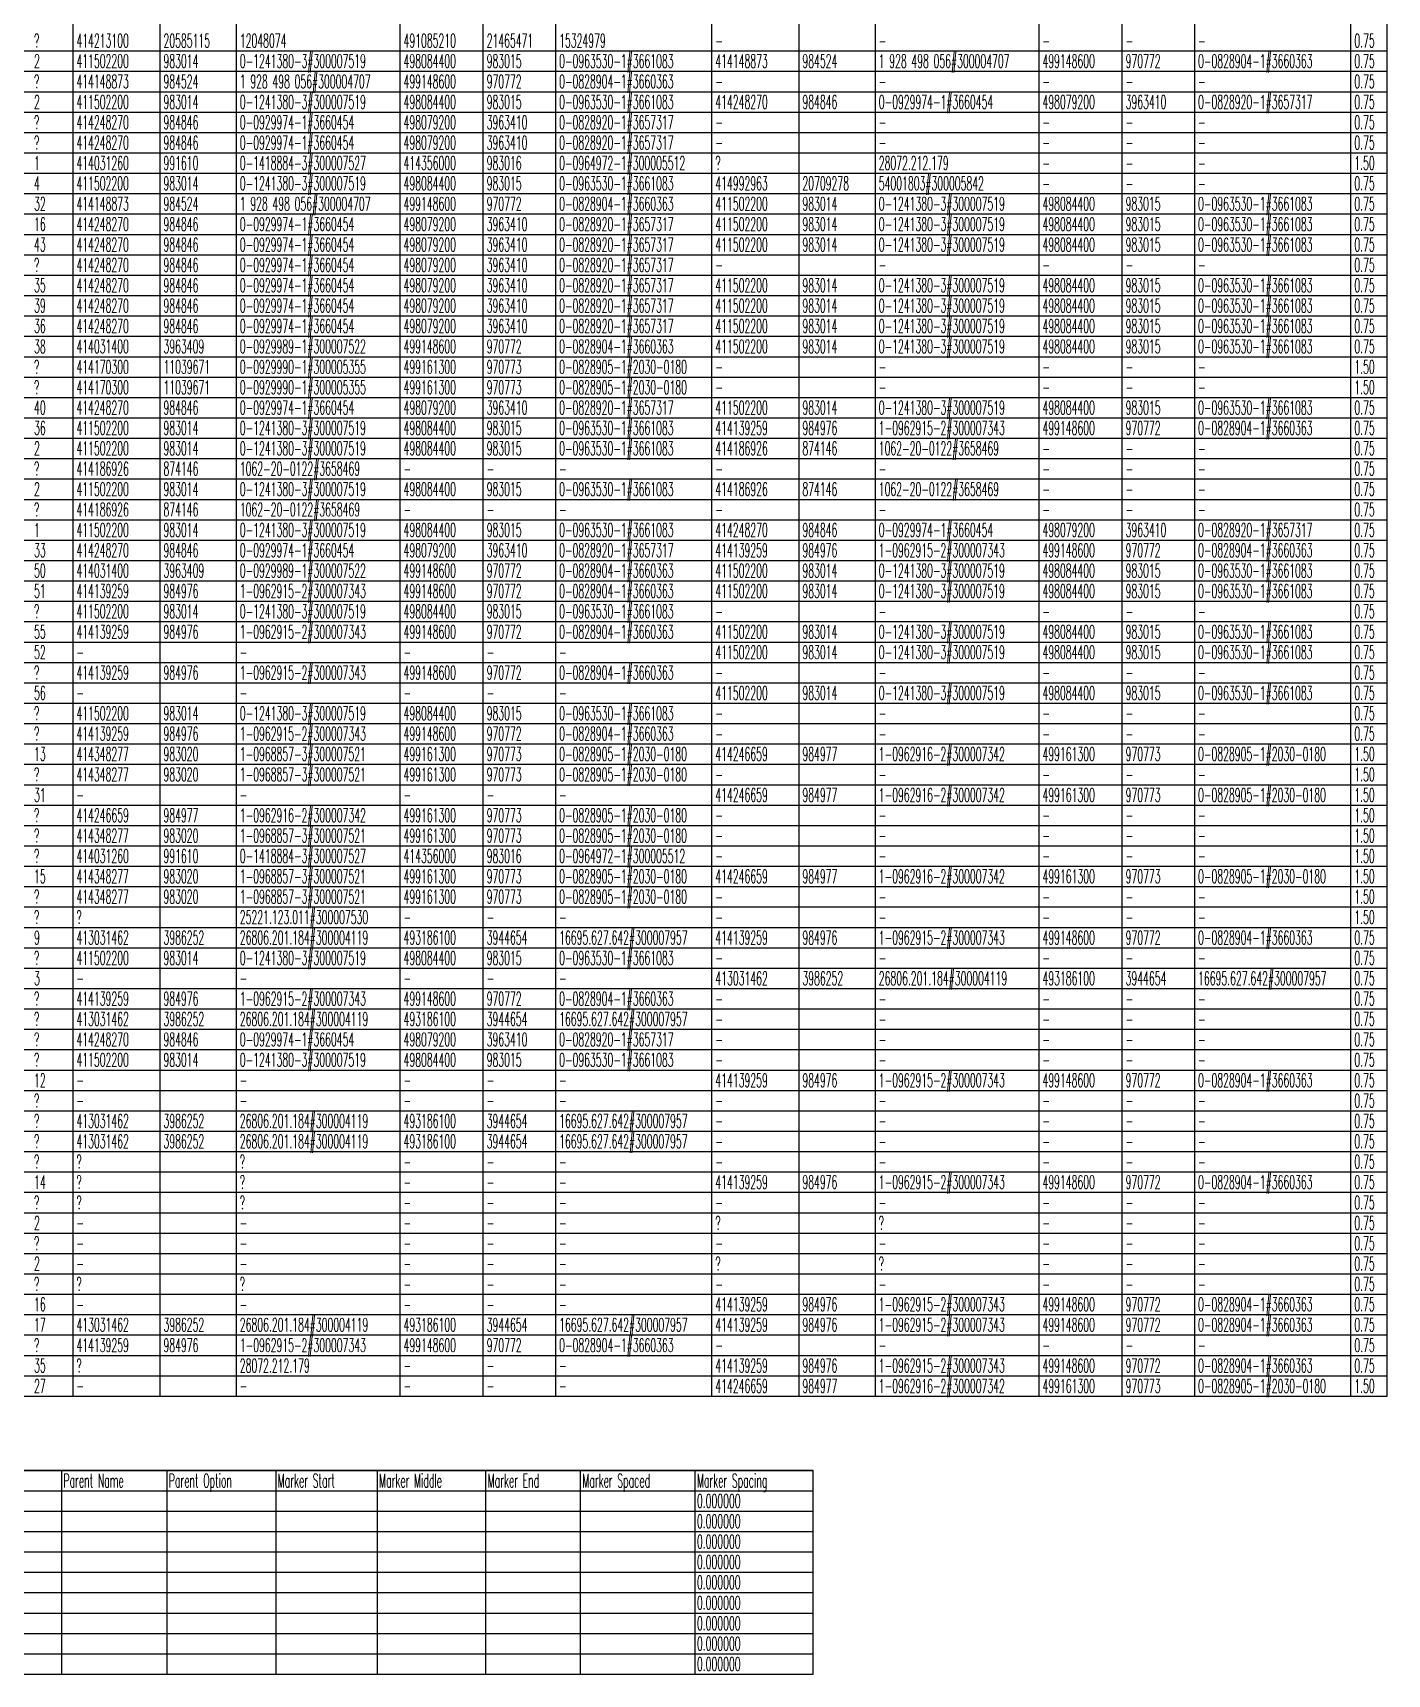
# Model space of a CAD drawing. Header units: millimetres. Extents: x -78 to 6757, y -2226 to 2184.
# Drawn here: x 3854 to 4652, y -2 to 965 of the extents above; entities that cross this region are included whole.
import ezdxf

# ---------------------------------------------------------------- set-up
doc = ezdxf.new("R2010")
doc.units = ezdxf.units.MM
doc.styles.add('HS-TABLE-MULTICORE', font='ROMANS.SHX', dxfattribs={"width": 0.5, "height": 8})
doc.styles.add('HS-TABLE-WIRE', font='ROMANS.SHX', dxfattribs={"width": 0.5, "height": 8})

msp = doc.modelspace()

# ---------------------------------------------------------------- linework, layer by layer
at = {"color": 7, "linetype": 'Continuous'}
for points in [[(3878.15, 161.99), (3878.15, 2021.99)], [(3929.39, 161.99), (3929.39, 2021.99)], [(3974.34, 161.99), (3974.34, 2021.99)], [(4070.73, 161.99), (4070.73, 2021.99)], [(4119.68, 161.99), (4119.68, 2021.99)], [(4162.34, 161.99), (4162.34, 2021.99)], [(4254.34, 161.99), (4254.34, 2021.99)], [(4305.58, 161.99), (4305.58, 2021.99)], [(4350.54, 161.99), (4350.54, 2021.99)], [(4446.92, 161.99), (4446.92, 2021.99)], [(4495.87, 161.99), (4495.87, 2021.99)], [(4538.54, 161.99), (4538.54, 2021.99)], [(4630.54, 161.99), (4630.54, 2021.99)], [(4651.87, 161.99), (4651.87, 2021.99)], [(3091.11, 953.99), (4651.87, 953.99)], [(3091.11, 941.99), (4651.87, 941.99)], [(3091.11, 929.99), (4651.87, 929.99)], [(3091.11, 917.99), (4651.87, 917.99)], [(3091.11, 905.99), (4651.87, 905.99)], [(3091.11, 893.99), (4651.87, 893.99)], [(3091.11, 881.99), (4651.87, 881.99)], [(3091.11, 869.99), (4651.87, 869.99)], [(3091.11, 857.99), (4651.87, 857.99)], [(3091.11, 845.99), (4651.87, 845.99)], [(3091.11, 833.99), (4651.87, 833.99)], [(3091.11, 821.99), (4651.87, 821.99)], [(3091.11, 809.99), (4651.87, 809.99)], [(3091.11, 797.99), (4651.87, 797.99)], [(3091.11, 785.99), (4651.87, 785.99)], [(3091.11, 773.99), (4651.87, 773.99)], [(3091.11, 761.99), (4651.87, 761.99)], [(3091.11, 749.99), (4651.87, 749.99)], [(3091.11, 737.99), (4651.87, 737.99)], [(3091.11, 725.99), (4651.87, 725.99)], [(3091.11, 713.99), (4651.87, 713.99)], [(3091.11, 701.99), (4651.87, 701.99)], [(3091.11, 689.99), (4651.87, 689.99)], [(3091.11, 677.99), (4651.87, 677.99)], [(3091.11, 665.99), (4651.87, 665.99)], [(3091.11, 653.99), (4651.87, 653.99)], [(3091.11, 641.99), (4651.87, 641.99)], [(3091.11, 629.99), (4651.87, 629.99)], [(3091.11, 617.99), (4651.87, 617.99)], [(3091.11, 605.99), (4651.87, 605.99)], [(3091.11, 593.99), (4651.87, 593.99)], [(3091.11, 581.99), (4651.87, 581.99)], [(3091.11, 569.99), (4651.87, 569.99)], [(3091.11, 557.99), (4651.87, 557.99)], [(3091.11, 545.99), (4651.87, 545.99)], [(3091.11, 533.99), (4651.87, 533.99)], [(3091.11, 521.99), (4651.87, 521.99)], [(3091.11, 509.99), (4651.87, 509.99)], [(3091.11, 497.99), (4651.87, 497.99)], [(3091.11, 485.99), (4651.87, 485.99)], [(3091.11, 473.99), (4651.87, 473.99)], [(3091.11, 461.99), (4651.87, 461.99)], [(3091.11, 449.99), (4651.87, 449.99)], [(3091.11, 437.99), (4651.87, 437.99)], [(3091.11, 425.99), (4651.87, 425.99)], [(3091.11, 413.99), (4651.87, 413.99)], [(3091.11, 401.99), (4651.87, 401.99)], [(3091.11, 389.99), (4651.87, 389.99)], [(3091.11, 377.99), (4651.87, 377.99)], [(3091.11, 365.99), (4651.87, 365.99)], [(3091.11, 353.99), (4651.87, 353.99)], [(3091.11, 341.99), (4651.87, 341.99)], [(3091.11, 329.99), (4651.87, 329.99)], [(3091.11, 317.99), (4651.87, 317.99)], [(3091.11, 305.99), (4651.87, 305.99)], [(3091.11, 293.99), (4651.87, 293.99)], [(3091.11, 281.99), (4651.87, 281.99)], [(3091.11, 269.99), (4651.87, 269.99)], [(3091.11, 257.99), (4651.87, 257.99)], [(3091.11, 245.99), (4651.87, 245.99)], [(3091.11, 233.99), (4651.87, 233.99)], [(3091.11, 221.99), (4651.87, 221.99)], [(3091.11, 209.99), (4651.87, 209.99)], [(3091.11, 197.99), (4651.87, 197.99)], [(3091.11, 185.99), (4651.87, 185.99)], [(3091.11, 173.99), (4651.87, 173.99)], [(3091.11, 161.99), (4651.87, 161.99)], [(3134.41, -1.7), (4313.82, -1.7), (4313.82, 118.3), (3134.41, 118.3), (3134.41, -1.7)], [(3134.41, 118.3), (4313.82, 118.3)], [(3871.51, -1.7), (3871.51, 118.3)], [(3933.53, -1.7), (3933.53, 118.3)], [(3997.65, -1.7), (3997.65, 118.3)], [(4057.36, -1.7), (4057.36, 118.3)], [(4121.27, -1.7), (4121.27, 118.3)], [(4177, -1.7), (4177, 118.3)], [(4244.47, -1.7), (4244.47, 118.3)], [(4313.82, -1.7), (4313.82, 118.3)], [(3134.41, 106.3), (4313.82, 106.3)], [(3134.41, 94.3), (4313.82, 94.3)], [(3134.41, 82.3), (4313.82, 82.3)], [(3134.41, 70.3), (4313.82, 70.3)], [(3134.41, 58.3), (4313.82, 58.3)], [(3134.41, 46.3), (4313.82, 46.3)], [(3134.41, 34.3), (4313.82, 34.3)], [(3134.41, 22.3), (4313.82, 22.3)], [(3134.41, 10.3), (4313.82, 10.3)], [(3134.41, -1.7), (4313.82, -1.7)]]:
    msp.add_lwpolyline(points, dxfattribs=at)

# ---------------------------------------------------------------- texts
at = {"color": 92, "linetype": 'Continuous', "style": 'HS-TABLE-WIRE', "width": 0.5}
for s, p in [('?', (3855.2, 955.99)), ('414213100', (3880.15, 955.99)), ('20585115', (3931.39, 955.99)), ('12048074', (3976.34, 955.99)), ('491085210', (4072.73, 955.99)), ('21465471', (4121.68, 955.99)), ('15324979', (4164.34, 955.99)), ('-', (4256.34, 955.99)), ('-', (4352.54, 955.99)), ('-', (4448.92, 955.99)), ('-', (4497.87, 955.99)), ('-', (4540.54, 955.99)), ('0.75', (4632.54, 955.99)), ('2', (3855.2, 943.99)), ('411502200', (3880.15, 943.99)), ('983014', (3931.39, 943.99)), ('0-1241380-3#300007519', (3976.34, 943.99)), ('498084400', (4072.73, 943.99)), ('983015', (4121.68, 943.99)), ('0-0963530-1#3661083', (4164.34, 943.99)), ('414148873', (4256.34, 943.99)), ('984524', (4307.58, 943.99)), ('1 928 498 056#300004707', (4352.54, 943.99)), ('499148600', (4448.92, 943.99)), ('970772', (4497.87, 943.99)), ('0-0828904-1#3660363', (4540.54, 943.99)), ('0.75', (4632.54, 943.99)), ('?', (3855.2, 931.99)), ('414148873', (3880.15, 931.99)), ('984524', (3931.39, 931.99)), ('1 928 498 056#300004707', (3976.34, 931.99)), ('499148600', (4072.73, 931.99)), ('970772', (4121.68, 931.99)), ('0-0828904-1#3660363', (4164.34, 931.99)), ('0.75', (4632.54, 931.99)), ('2', (3855.2, 919.99)), ('411502200', (3880.15, 919.99)), ('983014', (3931.39, 919.99)), ('0-1241380-3#300007519', (3976.34, 919.99)), ('498084400', (4072.73, 919.99)), ('983015', (4121.68, 919.99)), ('0-0963530-1#3661083', (4164.34, 919.99)), ('414248270', (4256.34, 919.99)), ('-', (4256.34, 931.99)), ('984846', (4307.58, 919.99)), ('0-0929974-1#3660454', (4352.54, 919.99)), ('-', (4352.54, 931.99)), ('498079200', (4448.92, 919.99)), ('-', (4448.92, 931.99)), ('3963410', (4497.87, 919.99)), ('-', (4497.87, 931.99)), ('0-0828920-1#3657317', (4540.54, 919.99)), ('-', (4540.54, 931.99)), ('0.75', (4632.54, 919.99)), ('?', (3855.2, 907.99)), ('414248270', (3880.15, 907.99)), ('984846', (3931.39, 907.99)), ('0-0929974-1#3660454', (3976.34, 907.99)), ('498079200', (4072.73, 907.99)), ('3963410', (4121.68, 907.99)), ('0-0828920-1#3657317', (4164.34, 907.99)), ('-', (4256.34, 907.99)), ('-', (4352.54, 907.99)), ('-', (4448.92, 907.99)), ('-', (4497.87, 907.99)), ('-', (4540.54, 907.99)), ('0.75', (4632.54, 907.99)), ('?', (3855.2, 895.99)), ('414248270', (3880.15, 895.99)), ('984846', (3931.39, 895.99)), ('0-0929974-1#3660454', (3976.34, 895.99)), ('498079200', (4072.73, 895.99)), ('3963410', (4121.68, 895.99)), ('0-0828920-1#3657317', (4164.34, 895.99)), ('-', (4256.34, 895.99)), ('-', (4352.54, 895.99)), ('-', (4448.92, 895.99)), ('-', (4497.87, 895.99)), ('-', (4540.54, 895.99)), ('0.75', (4632.54, 895.99)), ('1', (3855.2, 883.99)), ('414031260', (3880.15, 883.99)), ('991610', (3931.39, 883.99)), ('0-1418884-3#300007527', (3976.34, 883.99)), ('414356000', (4072.73, 883.99)), ('983016', (4121.68, 883.99)), ('0-0964972-1#300005512', (4164.34, 883.99)), ('?', (4256.34, 883.99)), ('28072.212.179', (4352.54, 883.99)), ('1.50', (4632.54, 883.99)), ('4', (3855.2, 871.99)), ('411502200', (3880.15, 871.99)), ('983014', (3931.39, 871.99)), ('0-1241380-3#300007519', (3976.34, 871.99)), ('498084400', (4072.73, 871.99)), ('983015', (4121.68, 871.99)), ('0-0963530-1#3661083', (4164.34, 871.99)), ('414992963', (4256.34, 871.99)), ('20709278', (4307.58, 871.99)), ('54001803#300005842', (4352.54, 871.99)), ('-', (4448.92, 883.99)), ('-', (4497.87, 883.99)), ('-', (4540.54, 883.99)), ('0.75', (4632.54, 871.99)), ('-', (4448.92, 871.99)), ('-', (4497.87, 871.99)), ('-', (4540.54, 871.99)), ('32', (3855.2, 859.99)), ('414148873', (3880.15, 859.99)), ('984524', (3931.39, 859.99)), ('1 928 498 056#300004707', (3976.34, 859.99)), ('499148600', (4072.73, 859.99)), ('970772', (4121.68, 859.99)), ('0-0828904-1#3660363', (4164.34, 859.99)), ('411502200', (4256.34, 859.99)), ('983014', (4307.58, 859.99)), ('0-1241380-3#300007519', (4352.54, 859.99)), ('498084400', (4448.92, 859.99)), ('983015', (4497.87, 859.99)), ('0-0963530-1#3661083', (4540.54, 859.99)), ('0.75', (4632.54, 859.99)), ('16', (3855.2, 847.99)), ('414248270', (3880.15, 847.99)), ('984846', (3931.39, 847.99)), ('0-0929974-1#3660454', (3976.34, 847.99)), ('498079200', (4072.73, 847.99)), ('3963410', (4121.68, 847.99)), ('0-0828920-1#3657317', (4164.34, 847.99)), ('411502200', (4256.34, 847.99)), ('983014', (4307.58, 847.99)), ('0-1241380-3#300007519', (4352.54, 847.99)), ('498084400', (4448.92, 847.99)), ('983015', (4497.87, 847.99)), ('0-0963530-1#3661083', (4540.54, 847.99)), ('0.75', (4632.54, 847.99)), ('43', (3855.2, 835.99)), ('414248270', (3880.15, 835.99)), ('984846', (3931.39, 835.99)), ('0-0929974-1#3660454', (3976.34, 835.99)), ('498079200', (4072.73, 835.99)), ('3963410', (4121.68, 835.99)), ('0-0828920-1#3657317', (4164.34, 835.99)), ('411502200', (4256.34, 835.99)), ('983014', (4307.58, 835.99)), ('0-1241380-3#300007519', (4352.54, 835.99)), ('498084400', (4448.92, 835.99)), ('983015', (4497.87, 835.99)), ('0-0963530-1#3661083', (4540.54, 835.99)), ('0.75', (4632.54, 835.99)), ('?', (3855.2, 823.99)), ('414248270', (3880.15, 823.99)), ('984846', (3931.39, 823.99)), ('0-0929974-1#3660454', (3976.34, 823.99)), ('498079200', (4072.73, 823.99)), ('3963410', (4121.68, 823.99)), ('0-0828920-1#3657317', (4164.34, 823.99)), ('0.75', (4632.54, 823.99)), ('0-0929974-1#3660454', (3976.34, 811.99)), ('0-0828920-1#3657317', (4164.34, 811.99)), ('-', (4256.34, 823.99)), ('0-1241380-3#300007519', (4352.54, 811.99)), ('-', (4352.54, 823.99)), ('-', (4448.92, 823.99)), ('-', (4497.87, 823.99)), ('0-0963530-1#3661083', (4540.54, 811.99)), ('-', (4540.54, 823.99)), ('35', (3855.2, 811.99)), ('414248270', (3880.15, 811.99)), ('984846', (3931.39, 811.99)), ('498079200', (4072.73, 811.99)), ('3963410', (4121.68, 811.99)), ('411502200', (4256.34, 811.99)), ('983014', (4307.58, 811.99)), ('498084400', (4448.92, 811.99)), ('983015', (4497.87, 811.99)), ('0.75', (4632.54, 811.99)), ('39', (3855.2, 799.99)), ('414248270', (3880.15, 799.99)), ('984846', (3931.39, 799.99)), ('0-0929974-1#3660454', (3976.34, 799.99)), ('498079200', (4072.73, 799.99)), ('3963410', (4121.68, 799.99)), ('0-0828920-1#3657317', (4164.34, 799.99)), ('411502200', (4256.34, 799.99)), ('983014', (4307.58, 799.99)), ('0-1241380-3#300007519', (4352.54, 799.99)), ('498084400', (4448.92, 799.99)), ('983015', (4497.87, 799.99)), ('0-0963530-1#3661083', (4540.54, 799.99)), ('0.75', (4632.54, 799.99)), ('36', (3855.2, 787.99)), ('414248270', (3880.15, 787.99)), ('984846', (3931.39, 787.99)), ('0-0929974-1#3660454', (3976.34, 787.99)), ('498079200', (4072.73, 787.99)), ('3963410', (4121.68, 787.99)), ('0-0828920-1#3657317', (4164.34, 787.99)), ('411502200', (4256.34, 787.99)), ('983014', (4307.58, 787.99)), ('0-1241380-3#300007519', (4352.54, 787.99)), ('498084400', (4448.92, 787.99)), ('983015', (4497.87, 787.99)), ('0-0963530-1#3661083', (4540.54, 787.99)), ('0.75', (4632.54, 787.99)), ('38', (3855.2, 775.99)), ('414031400', (3880.15, 775.99)), ('3963409', (3931.39, 775.99)), ('0-0929989-1#300007522', (3976.34, 775.99)), ('499148600', (4072.73, 775.99)), ('970772', (4121.68, 775.99)), ('0-0828904-1#3660363', (4164.34, 775.99)), ('411502200', (4256.34, 775.99)), ('983014', (4307.58, 775.99)), ('0-1241380-3#300007519', (4352.54, 775.99)), ('498084400', (4448.92, 775.99)), ('983015', (4497.87, 775.99)), ('0-0963530-1#3661083', (4540.54, 775.99)), ('0.75', (4632.54, 775.99)), ('0-0929990-1#300005355', (3976.34, 763.99)), ('0-0828905-1#2030-0180', (4164.34, 763.99)), ('?', (3855.2, 763.99)), ('414170300', (3880.15, 763.99)), ('11039671', (3931.39, 763.99)), ('499161300', (4072.73, 763.99)), ('970773', (4121.68, 763.99)), ('-', (4256.34, 763.99)), ('-', (4352.54, 763.99)), ('-', (4448.92, 763.99)), ('-', (4497.87, 763.99)), ('-', (4540.54, 763.99)), ('1.50', (4632.54, 763.99)), ('?', (3855.2, 751.99)), ('414170300', (3880.15, 751.99)), ('11039671', (3931.39, 751.99)), ('0-0929990-1#300005355', (3976.34, 751.99)), ('499161300', (4072.73, 751.99)), ('970773', (4121.68, 751.99)), ('0-0828905-1#2030-0180', (4164.34, 751.99)), ('-', (4256.34, 751.99)), ('-', (4352.54, 751.99)), ('-', (4448.92, 751.99)), ('-', (4497.87, 751.99)), ('-', (4540.54, 751.99)), ('1.50', (4632.54, 751.99)), ('40', (3855.2, 739.99)), ('414248270', (3880.15, 739.99)), ('984846', (3931.39, 739.99)), ('0-0929974-1#3660454', (3976.34, 739.99)), ('498079200', (4072.73, 739.99)), ('3963410', (4121.68, 739.99)), ('0-0828920-1#3657317', (4164.34, 739.99)), ('411502200', (4256.34, 739.99)), ('983014', (4307.58, 739.99)), ('0-1241380-3#300007519', (4352.54, 739.99)), ('498084400', (4448.92, 739.99)), ('983015', (4497.87, 739.99)), ('0-0963530-1#3661083', (4540.54, 739.99)), ('0.75', (4632.54, 739.99)), ('36', (3855.2, 727.99)), ('411502200', (3880.15, 727.99)), ('983014', (3931.39, 727.99)), ('0-1241380-3#300007519', (3976.34, 727.99)), ('498084400', (4072.73, 727.99)), ('983015', (4121.68, 727.99)), ('0-0963530-1#3661083', (4164.34, 727.99)), ('414139259', (4256.34, 727.99)), ('984976', (4307.58, 727.99)), ('1-0962915-2#300007343', (4352.54, 727.99)), ('499148600', (4448.92, 727.99)), ('970772', (4497.87, 727.99)), ('0-0828904-1#3660363', (4540.54, 727.99)), ('0.75', (4632.54, 727.99)), ('0-1241380-3#300007519', (3976.34, 715.99)), ('0-0963530-1#3661083', (4164.34, 715.99)), ('1062-20-0122#3658469', (4352.54, 715.99)), ('2', (3855.2, 715.99)), ('411502200', (3880.15, 715.99)), ('983014', (3931.39, 715.99)), ('498084400', (4072.73, 715.99)), ('983015', (4121.68, 715.99)), ('414186926', (4256.34, 715.99)), ('874146', (4307.58, 715.99)), ('-', (4448.92, 715.99)), ('-', (4497.87, 715.99)), ('-', (4540.54, 715.99)), ('0.75', (4632.54, 715.99)), ('?', (3855.2, 703.99)), ('414186926', (3880.15, 703.99)), ('874146', (3931.39, 703.99)), ('1062-20-0122#3658469', (3976.34, 703.99)), ('-', (4072.73, 703.99)), ('-', (4121.68, 703.99)), ('-', (4164.34, 703.99)), ('-', (4256.34, 703.99)), ('-', (4352.54, 703.99)), ('-', (4448.92, 703.99)), ('-', (4497.87, 703.99)), ('-', (4540.54, 703.99)), ('0.75', (4632.54, 703.99)), ('2', (3855.2, 691.99)), ('411502200', (3880.15, 691.99)), ('983014', (3931.39, 691.99)), ('0-1241380-3#300007519', (3976.34, 691.99)), ('498084400', (4072.73, 691.99)), ('983015', (4121.68, 691.99)), ('0-0963530-1#3661083', (4164.34, 691.99)), ('414186926', (4256.34, 691.99)), ('874146', (4307.58, 691.99)), ('1062-20-0122#3658469', (4352.54, 691.99)), ('0.75', (4632.54, 691.99)), ('?', (3855.2, 679.99)), ('414186926', (3880.15, 679.99)), ('874146', (3931.39, 679.99)), ('1062-20-0122#3658469', (3976.34, 679.99)), ('-', (4448.92, 691.99)), ('-', (4497.87, 691.99)), ('-', (4540.54, 691.99)), ('0.75', (4632.54, 679.99)), ('0-1241380-3#300007519', (3976.34, 667.99)), ('-', (4072.73, 679.99)), ('-', (4121.68, 679.99)), ('0-0963530-1#3661083', (4164.34, 667.99)), ('-', (4164.34, 679.99)), ('-', (4256.34, 679.99)), ('0-0929974-1#3660454', (4352.54, 667.99)), ('-', (4352.54, 679.99)), ('-', (4448.92, 679.99)), ('-', (4497.87, 679.99)), ('0-0828920-1#3657317', (4540.54, 667.99)), ('-', (4540.54, 679.99)), ('1', (3855.2, 667.99)), ('411502200', (3880.15, 667.99)), ('983014', (3931.39, 667.99)), ('498084400', (4072.73, 667.99)), ('983015', (4121.68, 667.99)), ('414248270', (4256.34, 667.99)), ('984846', (4307.58, 667.99)), ('498079200', (4448.92, 667.99)), ('3963410', (4497.87, 667.99)), ('0.75', (4632.54, 667.99)), ('33', (3855.2, 655.99)), ('414248270', (3880.15, 655.99)), ('984846', (3931.39, 655.99)), ('0-0929974-1#3660454', (3976.34, 655.99)), ('498079200', (4072.73, 655.99)), ('3963410', (4121.68, 655.99)), ('0-0828920-1#3657317', (4164.34, 655.99)), ('414139259', (4256.34, 655.99)), ('984976', (4307.58, 655.99)), ('1-0962915-2#300007343', (4352.54, 655.99)), ('499148600', (4448.92, 655.99)), ('970772', (4497.87, 655.99)), ('0-0828904-1#3660363', (4540.54, 655.99)), ('0.75', (4632.54, 655.99)), ('50', (3855.2, 643.99)), ('414031400', (3880.15, 643.99)), ('3963409', (3931.39, 643.99)), ('0-0929989-1#300007522', (3976.34, 643.99)), ('499148600', (4072.73, 643.99)), ('970772', (4121.68, 643.99)), ('0-0828904-1#3660363', (4164.34, 643.99)), ('411502200', (4256.34, 643.99)), ('983014', (4307.58, 643.99)), ('0-1241380-3#300007519', (4352.54, 643.99)), ('498084400', (4448.92, 643.99)), ('983015', (4497.87, 643.99)), ('0-0963530-1#3661083', (4540.54, 643.99)), ('0.75', (4632.54, 643.99)), ('51', (3855.2, 631.99)), ('414139259', (3880.15, 631.99)), ('984976', (3931.39, 631.99)), ('1-0962915-2#300007343', (3976.34, 631.99)), ('499148600', (4072.73, 631.99)), ('970772', (4121.68, 631.99)), ('0-0828904-1#3660363', (4164.34, 631.99)), ('411502200', (4256.34, 631.99)), ('983014', (4307.58, 631.99)), ('0-1241380-3#300007519', (4352.54, 631.99)), ('498084400', (4448.92, 631.99)), ('983015', (4497.87, 631.99)), ('0-0963530-1#3661083', (4540.54, 631.99)), ('0.75', (4632.54, 631.99)), ('0-1241380-3#300007519', (3976.34, 619.99)), ('0-0963530-1#3661083', (4164.34, 619.99)), ('?', (3855.2, 619.99)), ('411502200', (3880.15, 619.99)), ('983014', (3931.39, 619.99)), ('498084400', (4072.73, 619.99)), ('983015', (4121.68, 619.99)), ('-', (4256.34, 619.99)), ('-', (4352.54, 619.99)), ('-', (4448.92, 619.99)), ('-', (4497.87, 619.99)), ('-', (4540.54, 619.99)), ('0.75', (4632.54, 619.99)), ('55', (3855.2, 607.99)), ('414139259', (3880.15, 607.99)), ('984976', (3931.39, 607.99)), ('1-0962915-2#300007343', (3976.34, 607.99)), ('499148600', (4072.73, 607.99)), ('970772', (4121.68, 607.99)), ('0-0828904-1#3660363', (4164.34, 607.99)), ('411502200', (4256.34, 607.99)), ('983014', (4307.58, 607.99)), ('0-1241380-3#300007519', (4352.54, 607.99)), ('498084400', (4448.92, 607.99)), ('983015', (4497.87, 607.99)), ('0-0963530-1#3661083', (4540.54, 607.99)), ('0.75', (4632.54, 607.99)), ('52', (3855.2, 595.99)), ('-', (3880.15, 595.99)), ('-', (3976.34, 595.99)), ('-', (4072.73, 595.99)), ('-', (4121.68, 595.99)), ('-', (4164.34, 595.99)), ('411502200', (4256.34, 595.99)), ('983014', (4307.58, 595.99)), ('0-1241380-3#300007519', (4352.54, 595.99)), ('498084400', (4448.92, 595.99)), ('983015', (4497.87, 595.99)), ('0-0963530-1#3661083', (4540.54, 595.99)), ('0.75', (4632.54, 595.99)), ('?', (3855.2, 583.99)), ('414139259', (3880.15, 583.99)), ('984976', (3931.39, 583.99)), ('1-0962915-2#300007343', (3976.34, 583.99)), ('499148600', (4072.73, 583.99)), ('970772', (4121.68, 583.99)), ('0-0828904-1#3660363', (4164.34, 583.99)), ('0.75', (4632.54, 583.99)), ('56', (3855.2, 571.99)), ('411502200', (4256.34, 571.99)), ('-', (4256.34, 583.99)), ('983014', (4307.58, 571.99)), ('0-1241380-3#300007519', (4352.54, 571.99)), ('-', (4352.54, 583.99)), ('498084400', (4448.92, 571.99)), ('-', (4448.92, 583.99)), ('983015', (4497.87, 571.99)), ('-', (4497.87, 583.99)), ('0-0963530-1#3661083', (4540.54, 571.99)), ('-', (4540.54, 583.99)), ('0.75', (4632.54, 571.99)), ('-', (3880.15, 571.99)), ('-', (3976.34, 571.99)), ('-', (4072.73, 571.99)), ('-', (4121.68, 571.99)), ('-', (4164.34, 571.99)), ('?', (3855.2, 559.99)), ('411502200', (3880.15, 559.99)), ('983014', (3931.39, 559.99)), ('0-1241380-3#300007519', (3976.34, 559.99)), ('498084400', (4072.73, 559.99)), ('983015', (4121.68, 559.99)), ('0-0963530-1#3661083', (4164.34, 559.99)), ('-', (4256.34, 559.99)), ('-', (4352.54, 559.99)), ('-', (4448.92, 559.99)), ('-', (4497.87, 559.99)), ('-', (4540.54, 559.99)), ('0.75', (4632.54, 559.99)), ('?', (3855.2, 547.99)), ('414139259', (3880.15, 547.99)), ('984976', (3931.39, 547.99)), ('1-0962915-2#300007343', (3976.34, 547.99)), ('499148600', (4072.73, 547.99)), ('970772', (4121.68, 547.99)), ('0-0828904-1#3660363', (4164.34, 547.99)), ('-', (4256.34, 547.99)), ('-', (4352.54, 547.99)), ('-', (4448.92, 547.99)), ('-', (4497.87, 547.99)), ('-', (4540.54, 547.99)), ('0.75', (4632.54, 547.99)), ('13', (3855.2, 535.99)), ('414348277', (3880.15, 535.99)), ('983020', (3931.39, 535.99)), ('1-0968857-3#300007521', (3976.34, 535.99)), ('499161300', (4072.73, 535.99)), ('970773', (4121.68, 535.99)), ('0-0828905-1#2030-0180', (4164.34, 535.99)), ('414246659', (4256.34, 535.99)), ('984977', (4307.58, 535.99)), ('1-0962916-2#300007342', (4352.54, 535.99)), ('499161300', (4448.92, 535.99)), ('970773', (4497.87, 535.99)), ('0-0828905-1#2030-0180', (4540.54, 535.99)), ('1.50', (4632.54, 535.99)), ('?', (3855.2, 523.99)), ('414348277', (3880.15, 523.99)), ('983020', (3931.39, 523.99)), ('1-0968857-3#300007521', (3976.34, 523.99)), ('499161300', (4072.73, 523.99)), ('970773', (4121.68, 523.99)), ('0-0828905-1#2030-0180', (4164.34, 523.99)), ('1.50', (4632.54, 523.99)), ('-', (4256.34, 523.99)), ('-', (4352.54, 523.99)), ('-', (4448.92, 523.99)), ('-', (4497.87, 523.99)), ('-', (4540.54, 523.99)), ('31', (3855.2, 511.99)), ('-', (3880.15, 511.99)), ('-', (3976.34, 511.99)), ('-', (4072.73, 511.99)), ('-', (4121.68, 511.99)), ('-', (4164.34, 511.99)), ('414246659', (4256.34, 511.99)), ('984977', (4307.58, 511.99)), ('1-0962916-2#300007342', (4352.54, 511.99)), ('499161300', (4448.92, 511.99)), ('970773', (4497.87, 511.99)), ('0-0828905-1#2030-0180', (4540.54, 511.99)), ('1.50', (4632.54, 511.99)), ('?', (3855.2, 499.99)), ('414246659', (3880.15, 499.99)), ('984977', (3931.39, 499.99)), ('1-0962916-2#300007342', (3976.34, 499.99)), ('499161300', (4072.73, 499.99)), ('970773', (4121.68, 499.99)), ('0-0828905-1#2030-0180', (4164.34, 499.99)), ('-', (4256.34, 499.99)), ('-', (4352.54, 499.99)), ('-', (4448.92, 499.99)), ('-', (4497.87, 499.99)), ('-', (4540.54, 499.99)), ('1.50', (4632.54, 499.99)), ('?', (3855.2, 487.99)), ('414348277', (3880.15, 487.99)), ('983020', (3931.39, 487.99)), ('1-0968857-3#300007521', (3976.34, 487.99)), ('499161300', (4072.73, 487.99)), ('970773', (4121.68, 487.99)), ('0-0828905-1#2030-0180', (4164.34, 487.99)), ('1.50', (4632.54, 487.99)), ('?', (3855.2, 475.99)), ('414031260', (3880.15, 475.99)), ('991610', (3931.39, 475.99)), ('0-1418884-3#300007527', (3976.34, 475.99)), ('414356000', (4072.73, 475.99)), ('983016', (4121.68, 475.99)), ('0-0964972-1#300005512', (4164.34, 475.99)), ('-', (4256.34, 487.99)), ('-', (4352.54, 487.99)), ('-', (4448.92, 487.99)), ('-', (4497.87, 487.99)), ('-', (4540.54, 487.99)), ('1.50', (4632.54, 475.99)), ('-', (4256.34, 475.99)), ('-', (4352.54, 475.99)), ('-', (4448.92, 475.99)), ('-', (4497.87, 475.99)), ('-', (4540.54, 475.99)), ('15', (3855.2, 463.99)), ('414348277', (3880.15, 463.99)), ('983020', (3931.39, 463.99)), ('1-0968857-3#300007521', (3976.34, 463.99)), ('499161300', (4072.73, 463.99)), ('970773', (4121.68, 463.99)), ('0-0828905-1#2030-0180', (4164.34, 463.99)), ('414246659', (4256.34, 463.99)), ('984977', (4307.58, 463.99)), ('1-0962916-2#300007342', (4352.54, 463.99)), ('499161300', (4448.92, 463.99)), ('970773', (4497.87, 463.99)), ('0-0828905-1#2030-0180', (4540.54, 463.99)), ('1.50', (4632.54, 463.99)), ('?', (3855.2, 451.99)), ('414348277', (3880.15, 451.99)), ('983020', (3931.39, 451.99)), ('1-0968857-3#300007521', (3976.34, 451.99)), ('499161300', (4072.73, 451.99)), ('970773', (4121.68, 451.99)), ('0-0828905-1#2030-0180', (4164.34, 451.99)), ('-', (4256.34, 451.99)), ('-', (4352.54, 451.99)), ('-', (4448.92, 451.99)), ('-', (4497.87, 451.99)), ('-', (4540.54, 451.99)), ('1.50', (4632.54, 451.99)), ('?', (3855.2, 439.99)), ('?', (3880.15, 439.99)), ('25221.123.011#300007530', (3976.34, 439.99)), ('1.50', (4632.54, 439.99)), ('9', (3855.2, 427.99)), ('413031462', (3880.15, 427.99)), ('3986252', (3931.39, 427.99)), ('26806.201.184#300004119', (3976.34, 427.99)), ('493186100', (4072.73, 427.99)), ('-', (4072.73, 439.99)), ('3944654', (4121.68, 427.99)), ('-', (4121.68, 439.99)), ('-', (4164.34, 439.99)), ('16695.627.642#300007957', (4164.34, 427.99)), ('414139259', (4256.34, 427.99)), ('-', (4256.34, 439.99)), ('984976', (4307.58, 427.99)), ('-', (4352.54, 439.99)), ('1-0962915-2#300007343', (4352.54, 427.99)), ('499148600', (4448.92, 427.99)), ('-', (4448.92, 439.99)), ('970772', (4497.87, 427.99)), ('-', (4497.87, 439.99)), ('0-0828904-1#3660363', (4540.54, 427.99)), ('-', (4540.54, 439.99)), ('0.75', (4632.54, 427.99)), ('0-1241380-3#300007519', (3976.34, 415.99)), ('0-0963530-1#3661083', (4164.34, 415.99)), ('?', (3855.2, 415.99)), ('411502200', (3880.15, 415.99)), ('983014', (3931.39, 415.99)), ('498084400', (4072.73, 415.99)), ('983015', (4121.68, 415.99)), ('-', (4256.34, 415.99)), ('-', (4352.54, 415.99)), ('-', (4448.92, 415.99)), ('-', (4497.87, 415.99)), ('-', (4540.54, 415.99)), ('0.75', (4632.54, 415.99)), ('3', (3855.2, 403.99)), ('-', (3880.15, 403.99)), ('-', (3976.34, 403.99)), ('-', (4072.73, 403.99)), ('-', (4121.68, 403.99)), ('-', (4164.34, 403.99)), ('413031462', (4256.34, 403.99)), ('3986252', (4307.58, 403.99)), ('26806.201.184#300004119', (4352.54, 403.99)), ('493186100', (4448.92, 403.99)), ('3944654', (4497.87, 403.99)), ('16695.627.642#300007957', (4540.54, 403.99)), ('0.75', (4632.54, 403.99)), ('?', (3855.2, 391.99)), ('414139259', (3880.15, 391.99)), ('984976', (3931.39, 391.99)), ('1-0962915-2#300007343', (3976.34, 391.99)), ('499148600', (4072.73, 391.99)), ('970772', (4121.68, 391.99)), ('0-0828904-1#3660363', (4164.34, 391.99)), ('0.75', (4632.54, 391.99)), ('?', (3855.2, 379.99)), ('413031462', (3880.15, 379.99)), ('3986252', (3931.39, 379.99)), ('26806.201.184#300004119', (3976.34, 379.99)), ('493186100', (4072.73, 379.99)), ('3944654', (4121.68, 379.99)), ('16695.627.642#300007957', (4164.34, 379.99)), ('-', (4256.34, 391.99)), ('-', (4352.54, 391.99)), ('-', (4448.92, 391.99)), ('-', (4497.87, 391.99)), ('-', (4540.54, 391.99)), ('0.75', (4632.54, 379.99)), ('0-0929974-1#3660454', (3976.34, 367.99)), ('0-0828920-1#3657317', (4164.34, 367.99)), ('-', (4256.34, 379.99)), ('-', (4352.54, 379.99)), ('-', (4448.92, 379.99)), ('-', (4497.87, 379.99)), ('-', (4540.54, 379.99)), ('?', (3855.2, 367.99)), ('414248270', (3880.15, 367.99)), ('984846', (3931.39, 367.99)), ('498079200', (4072.73, 367.99)), ('3963410', (4121.68, 367.99)), ('-', (4256.34, 367.99)), ('-', (4352.54, 367.99)), ('-', (4448.92, 367.99)), ('-', (4497.87, 367.99)), ('-', (4540.54, 367.99)), ('0.75', (4632.54, 367.99)), ('?', (3855.2, 355.99)), ('411502200', (3880.15, 355.99)), ('983014', (3931.39, 355.99)), ('0-1241380-3#300007519', (3976.34, 355.99)), ('498084400', (4072.73, 355.99)), ('983015', (4121.68, 355.99)), ('0-0963530-1#3661083', (4164.34, 355.99)), ('-', (4256.34, 355.99)), ('-', (4352.54, 355.99)), ('-', (4448.92, 355.99)), ('-', (4497.87, 355.99)), ('-', (4540.54, 355.99)), ('0.75', (4632.54, 355.99)), ('12', (3855.2, 343.99)), ('414139259', (4256.34, 343.99)), ('984976', (4307.58, 343.99)), ('1-0962915-2#300007343', (4352.54, 343.99)), ('499148600', (4448.92, 343.99)), ('970772', (4497.87, 343.99)), ('0-0828904-1#3660363', (4540.54, 343.99)), ('0.75', (4632.54, 343.99)), ('?', (3855.2, 331.99)), ('-', (3880.15, 343.99)), ('-', (3976.34, 343.99)), ('-', (4072.73, 343.99)), ('-', (4121.68, 343.99)), ('-', (4164.34, 343.99)), ('0.75', (4632.54, 331.99)), ('-', (3880.15, 331.99)), ('26806.201.184#300004119', (3976.34, 319.99)), ('-', (3976.34, 331.99)), ('-', (4072.73, 331.99)), ('-', (4121.68, 331.99)), ('-', (4164.34, 331.99)), ('16695.627.642#300007957', (4164.34, 319.99)), ('-', (4256.34, 331.99)), ('-', (4352.54, 331.99)), ('-', (4448.92, 331.99)), ('-', (4497.87, 331.99)), ('-', (4540.54, 331.99)), ('?', (3855.2, 319.99)), ('413031462', (3880.15, 319.99)), ('3986252', (3931.39, 319.99)), ('493186100', (4072.73, 319.99)), ('3944654', (4121.68, 319.99)), ('-', (4256.34, 319.99)), ('-', (4352.54, 319.99)), ('-', (4448.92, 319.99)), ('-', (4497.87, 319.99)), ('-', (4540.54, 319.99)), ('0.75', (4632.54, 319.99)), ('?', (3855.2, 307.99)), ('413031462', (3880.15, 307.99)), ('3986252', (3931.39, 307.99)), ('26806.201.184#300004119', (3976.34, 307.99)), ('493186100', (4072.73, 307.99)), ('3944654', (4121.68, 307.99)), ('16695.627.642#300007957', (4164.34, 307.99)), ('-', (4256.34, 307.99)), ('-', (4352.54, 307.99)), ('-', (4448.92, 307.99)), ('-', (4497.87, 307.99)), ('-', (4540.54, 307.99)), ('0.75', (4632.54, 307.99)), ('?', (3855.2, 295.99)), ('?', (3880.15, 295.99)), ('?', (3976.34, 295.99)), ('0.75', (4632.54, 295.99)), ('14', (3855.2, 283.99)), ('?', (3880.15, 283.99)), ('?', (3976.34, 283.99)), ('-', (4072.73, 295.99)), ('-', (4121.68, 295.99)), ('-', (4164.34, 295.99)), ('414139259', (4256.34, 283.99)), ('-', (4256.34, 295.99)), ('984976', (4307.58, 283.99)), ('-', (4352.54, 295.99)), ('1-0962915-2#300007343', (4352.54, 283.99)), ('499148600', (4448.92, 283.99)), ('-', (4448.92, 295.99)), ('970772', (4497.87, 283.99)), ('-', (4497.87, 295.99)), ('0-0828904-1#3660363', (4540.54, 283.99)), ('-', (4540.54, 295.99)), ('0.75', (4632.54, 283.99)), ('-', (4072.73, 283.99)), ('-', (4121.68, 283.99)), ('-', (4164.34, 283.99)), ('?', (3855.2, 271.99)), ('?', (3880.15, 271.99)), ('?', (3976.34, 271.99)), ('-', (4072.73, 271.99)), ('-', (4121.68, 271.99)), ('-', (4164.34, 271.99)), ('-', (4256.34, 271.99)), ('-', (4352.54, 271.99)), ('-', (4448.92, 271.99)), ('-', (4497.87, 271.99)), ('-', (4540.54, 271.99)), ('0.75', (4632.54, 271.99)), ('2', (3855.2, 259.99)), ('-', (3880.15, 259.99)), ('-', (3976.34, 259.99)), ('-', (4072.73, 259.99)), ('-', (4121.68, 259.99)), ('-', (4164.34, 259.99)), ('?', (4256.34, 259.99)), ('?', (4352.54, 259.99)), ('-', (4448.92, 259.99)), ('-', (4497.87, 259.99)), ('-', (4540.54, 259.99)), ('0.75', (4632.54, 259.99)), ('?', (3855.2, 247.99)), ('-', (3880.15, 247.99)), ('-', (3976.34, 247.99)), ('-', (4072.73, 247.99)), ('-', (4121.68, 247.99)), ('-', (4164.34, 247.99)), ('-', (4256.34, 247.99)), ('-', (4352.54, 247.99)), ('-', (4448.92, 247.99)), ('-', (4497.87, 247.99)), ('-', (4540.54, 247.99)), ('0.75', (4632.54, 247.99)), ('2', (3855.2, 235.99)), ('?', (4256.34, 235.99)), ('?', (4352.54, 235.99)), ('0.75', (4632.54, 235.99)), ('?', (3855.2, 223.99)), ('?', (3880.15, 223.99)), ('-', (3880.15, 235.99)), ('?', (3976.34, 223.99)), ('-', (3976.34, 235.99)), ('-', (4072.73, 235.99)), ('-', (4121.68, 235.99)), ('-', (4164.34, 235.99)), ('-', (4448.92, 235.99)), ('-', (4497.87, 235.99)), ('-', (4540.54, 235.99)), ('0.75', (4632.54, 223.99)), ('-', (4072.73, 223.99)), ('-', (4121.68, 223.99)), ('-', (4164.34, 223.99)), ('-', (4256.34, 223.99)), ('-', (4352.54, 223.99)), ('-', (4448.92, 223.99)), ('-', (4497.87, 223.99)), ('-', (4540.54, 223.99)), ('16', (3855.2, 211.99)), ('-', (3880.15, 211.99)), ('-', (3976.34, 211.99)), ('-', (4072.73, 211.99)), ('-', (4121.68, 211.99)), ('-', (4164.34, 211.99)), ('414139259', (4256.34, 211.99)), ('984976', (4307.58, 211.99)), ('1-0962915-2#300007343', (4352.54, 211.99)), ('499148600', (4448.92, 211.99)), ('970772', (4497.87, 211.99)), ('0-0828904-1#3660363', (4540.54, 211.99)), ('0.75', (4632.54, 211.99)), ('17', (3855.2, 199.99)), ('413031462', (3880.15, 199.99)), ('3986252', (3931.39, 199.99)), ('26806.201.184#300004119', (3976.34, 199.99)), ('493186100', (4072.73, 199.99)), ('3944654', (4121.68, 199.99)), ('16695.627.642#300007957', (4164.34, 199.99)), ('414139259', (4256.34, 199.99)), ('984976', (4307.58, 199.99)), ('1-0962915-2#300007343', (4352.54, 199.99)), ('499148600', (4448.92, 199.99)), ('970772', (4497.87, 199.99)), ('0-0828904-1#3660363', (4540.54, 199.99)), ('0.75', (4632.54, 199.99)), ('?', (3855.2, 187.99)), ('414139259', (3880.15, 187.99)), ('984976', (3931.39, 187.99)), ('1-0962915-2#300007343', (3976.34, 187.99)), ('499148600', (4072.73, 187.99)), ('970772', (4121.68, 187.99)), ('0-0828904-1#3660363', (4164.34, 187.99)), ('0.75', (4632.54, 187.99)), ('35', (3855.2, 175.99)), ('?', (3880.15, 175.99)), ('28072.212.179', (3976.34, 175.99)), ('414139259', (4256.34, 175.99)), ('-', (4256.34, 187.99)), ('984976', (4307.58, 175.99)), ('-', (4352.54, 187.99)), ('1-0962915-2#300007343', (4352.54, 175.99)), ('499148600', (4448.92, 175.99)), ('-', (4448.92, 187.99)), ('970772', (4497.87, 175.99)), ('-', (4497.87, 187.99)), ('0-0828904-1#3660363', (4540.54, 175.99)), ('-', (4540.54, 187.99)), ('0.75', (4632.54, 175.99)), ('-', (4072.73, 175.99)), ('-', (4121.68, 175.99)), ('-', (4164.34, 175.99)), ('27', (3855.2, 163.99)), ('-', (3880.15, 163.99)), ('-', (3976.34, 163.99)), ('-', (4072.73, 163.99)), ('-', (4121.68, 163.99)), ('-', (4164.34, 163.99)), ('414246659', (4256.34, 163.99)), ('984977', (4307.58, 163.99)), ('1-0962916-2#300007342', (4352.54, 163.99)), ('499161300', (4448.92, 163.99)), ('970773', (4497.87, 163.99)), ('0-0828905-1#2030-0180', (4540.54, 163.99)), ('1.50', (4632.54, 163.99))]:
    msp.add_text(s, height=8, dxfattribs=at).set_placement(p)
at = {"color": 1, "linetype": 'Continuous', "style": 'HS-TABLE-MULTICORE', "width": 0.5}
for s, p in [('Parent Name', (3872.51, 108.3)), ('Parent Option', (3934.53, 108.3)), ('Marker Start', (3998.65, 108.3)), ('Marker Middle', (4058.36, 108.3)), ('Marker End', (4122.27, 108.3)), ('Marker Spaced', (4178, 108.3)), ('Marker Spacing', (4245.47, 108.3))]:
    msp.add_text(s, height=8, dxfattribs=at).set_placement(p)
at = {"color": 5, "linetype": 'Continuous', "style": 'HS-TABLE-MULTICORE', "width": 0.5}
for p in [(4245.47, 96.3), (4245.47, 84.3), (4245.47, 72.3), (4245.47, 60.3), (4245.47, 48.3), (4245.47, 36.3), (4245.47, 24.3), (4245.47, 12.3), (4245.47, 0.3)]:
    msp.add_text('0.000000', height=8, dxfattribs=at).set_placement(p)

doc.saveas('drawing.dxf')
